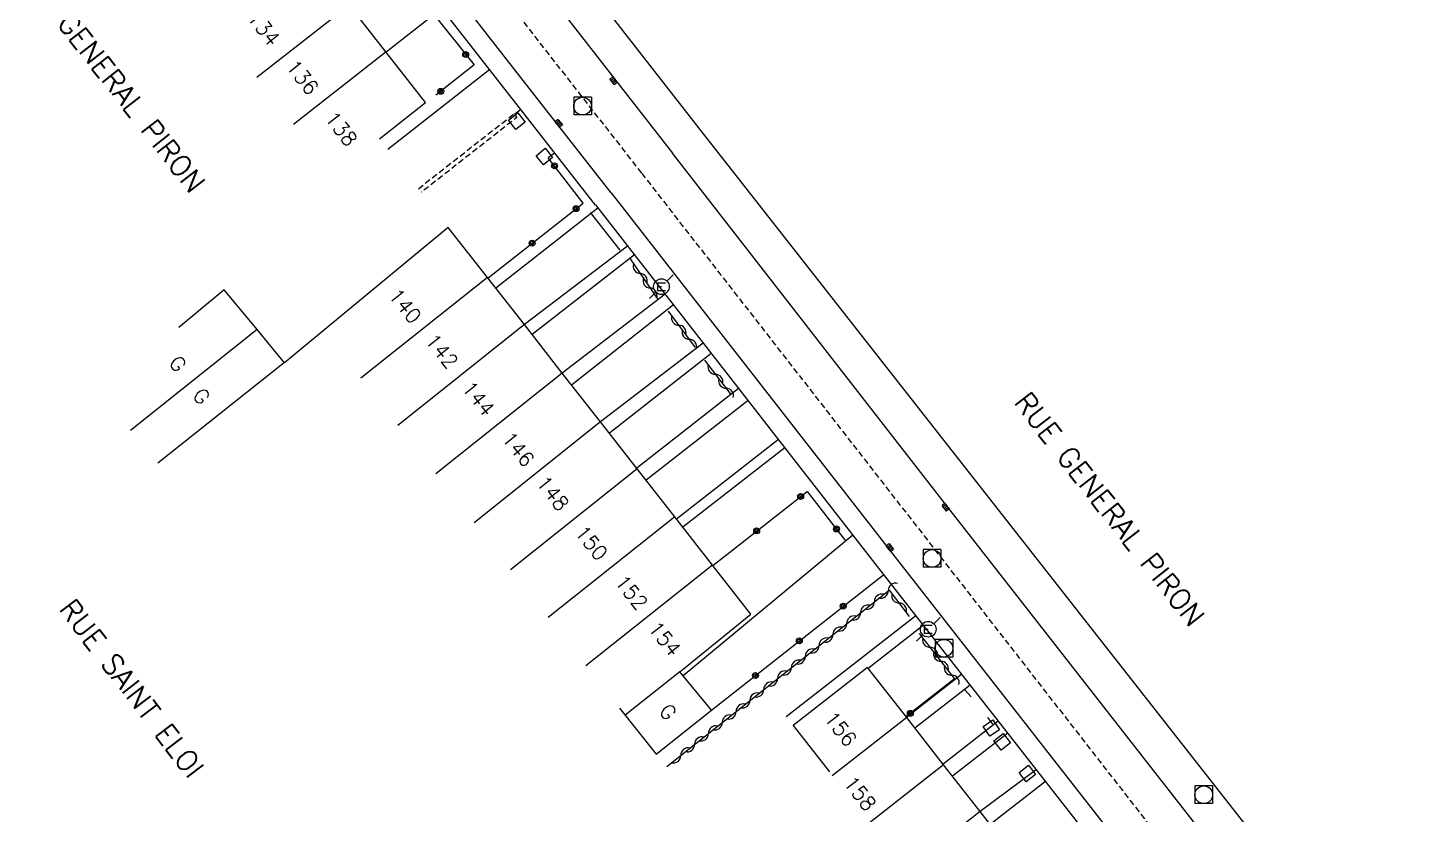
# Model space of a CAD drawing. Header units: millimetres. Extents: x 80000 to 81001, y 143000 to 144000.
# Drawn here: x 80460 to 80578.7, y 143166.7 to 143233.5 of the extents above; entities that cross this region are included whole.
import ezdxf
from ezdxf.enums import TextEntityAlignment as Align

# ---------------------------------------------------------------- set-up
doc = ezdxf.new("R2010")
doc.units = ezdxf.units.MM
doc.linetypes.add('DASHED', pattern=[0.75, 0.5, -0.25])
doc.layers.get('0').update_dxf_attribs({"linetype": 'CONTINUOUS'})
for name, color, linetype in [('W0001', 6, 'DASHED'), ('W0008', 7, 'CONTINUOUS'), ('W0100', 7, 'CONTINUOUS'), ('W0112', 1, 'DASHED'), ('W0310', 3, 'CONTINUOUS'), ('W0322', 7, 'CONTINUOUS'), ('W0400', 7, 'CONTINUOUS'), ('W0420', 7, 'CONTINUOUS'), ('W0471', 7, 'CONTINUOUS'), ('W0989', 7, 'CONTINUOUS'), ('W0991', 7, 'CONTINUOUS'), ('W1102', 7, 'CONTINUOUS')]:
    doc.layers.add(name, color=color, linetype=linetype)
doc.styles.get("Standard").update_dxf_attribs({"font": 'romans.shx', "width": 0.85})

# ---------------------------------------------------------------- blocks, each defined once
blk = doc.blocks.new('t322o')
at = {"color": 0, "linetype": 'Continuous'}
for radius in [0.25, 0.15]:
    blk.add_circle((0, 0), radius, dxfattribs=at)
blk = doc.blocks.new('t310o')
at = {"color": 0, "linetype": 'Continuous'}
for centre, start, end in [((-0.5, 0.38), 216.8699, 323.1304), ((0.5, -0.37), 36.8699, 143.1303)]:
    blk.add_arc(centre, 0.625, start, end, dxfattribs=at)
blk = doc.blocks.new('T420')
for p, q in [((0.75, 0.75), (-0.75, 0.75)), ((-0.75, 0.75), (-0.75, -0.75)), ((0.75, 0.75), (0.75, -0.75)), ((0.75, -0.75), (-0.75, -0.75))]:
    blk.add_line(p, q)
blk.add_ellipse((0, 0), major_axis=(-0.53, 0.53), ratio=1, start_param=3.926991, end_param=10.210176)
blk = doc.blocks.new('T400')
for p, q in [((-0.15, 0.3), (0.15, 0.3)), ((-0.15, -0.25), (-0.15, 0.3)), ((-0.15, 0.15), (0.15, 0.15)), ((-0.15, 0), (0.15, 0)), ((0.15, 0.3), (0.15, -0.25)), ((-0.15, -0.15), (0.15, -0.15)), ((-0.15, -0.25), (-0.15, -0.3)), ((-0.15, -0.3), (0.15, -0.3)), ((0.15, -0.3), (0.15, -0.25))]:
    blk.add_line(p, q)
blk = doc.blocks.new('T471')
for p, q in [((-0.333334, 0.333334), (-0.333334, -0.333334)), ((-0.333334, 0.333334), (0.333334, 0.333334)), ((-0.333334, 0), (0, 0)), ((0.500001, 0.500001), (1.000002, 1.000002)), ((-0.500001, -0.500001), (-1.000002, -1.000002)), ((-0.333334, -0.333334), (0.333334, -0.333334))]:
    blk.add_line(p, q)
blk.add_ellipse((0, 0), major_axis=(0.471405, 0.471405), ratio=1, start_param=5.4977871438, end_param=11.780972451)
blk = doc.blocks.new('t112o')
at = {"color": 0, "linetype": 'Continuous'}
for p, q in [((-0.5, 0.5), (0.5, 0.5)), ((-0.5, -0.5), (-0.5, 0.5)), ((0.5, 0.5), (0.5, -0.5)), ((0.5, -0.5), (-0.5, -0.5))]:
    blk.add_line(p, q, dxfattribs=at)

msp = doc.modelspace()

# ---------------------------------------------------------------- linework, layer by layer
at = {"layer": 'W0001', "flags": 128}
msp.add_lwpolyline([(80512.16, 143221.14), (80469.82, 143275.34), (80446.21, 143305.07), (80440.65, 143311.86), (80428.31, 143326.82), (80420.89, 143328.68), (80397.71, 143342.67), (80357.85, 143367.25), (80308.68, 143397.21), (80276.03, 143416.94), (80250.23, 143432.5), (80242.81, 143437.46), (80238.07, 143441.19), (80234.06, 143444.82), (80227.5, 143451.43), (80190.2, 143488.85)], dxfattribs=at)
at = {"layer": 'W0001'}
msp.add_lwpolyline([(80663.15, 143000), (80655.88, 143018.32), (80641.68, 143054.78), (80620.16, 143082.74), (80590.24, 143120.84), (80576.92, 143138.35), (80560.43, 143159.19), (80512.16, 143221.14)], dxfattribs=at)
at = {"layer": 'W0008', "flags": 128}
for points in [[(80509.55, 143219.46), (80504, 143226.54), (80472.42, 143266.97), (80457.42, 143286.17), (80456.27, 143287.35), (80454.82, 143288.36), (80453.29, 143288.8), (80451.28, 143288.58), (80449.55, 143287.97), (80448.89, 143287.59), (80444, 143283.83), (80443.69, 143283.59), (80443.2, 143283.17), (80442.68, 143282.66), (80442.34, 143282.25), (80439.54, 143278.41), (80439.01, 143277.67), (80438.75, 143277.3), (80438.56, 143276.96), (80438.35, 143276.44)], [(80561.96, 143284.98), (80560.89, 143283.98), (80533.09, 143262.27), (80506.85, 143241.76), (80505.85, 143240.75), (80504.99, 143239.33), (80504.62, 143237.88), (80504.81, 143236.3), (80505.22, 143235.14), (80505.42, 143234.79), (80514.76, 143222.82)], [(80563.92, 143282.82), (80534.99, 143259.84), (80508.75, 143239.33), (80508.3, 143238.87), (80507.78, 143238.02), (80507.7, 143237.69), (80507.76, 143237.19), (80507.99, 143236.5), (80517.19, 143224.72)], [(80499.26, 143229.92), (80490.58, 143223.13)], [(80501.86, 143226.51), (80501.35, 143226.11)], [(80517.19, 143224.72), (80581.14, 143143.25)], [(80504.74, 143222.83), (80504.22, 143222.43)], [(80509.55, 143219.46), (80533.49, 143188.77), (80557.32, 143158.3), (80560.07, 143154.68)], [(80508.43, 143218.16), (80499.76, 143211.35)], [(80508.23, 143218.43), (80532.16, 143187.73), (80555.99, 143157.27), (80559.24, 143153)], [(80510.94, 143214.94), (80502.19, 143208.26)], [(80511.53, 143214.19), (80502.86, 143207.41)], [(80514.14, 143210.84), (80505.41, 143204.14)], [(80514.85, 143209.93), (80506.2, 143203.13)], [(80517.38, 143206.69), (80508.66, 143200)], [(80518.07, 143205.8), (80509.41, 143199.04)], [(80520.39, 143202.83), (80511.73, 143196.07)], [(80521.19, 143201.81), (80512.53, 143195.04)], [(80523.77, 143198.5), (80515.11, 143191.74)], [(80524.31, 143197.8), (80515.65, 143191.05)], [(80530.1, 143190.37), (80515.68, 143178.43)], [(80532.07, 143186.54), (80532.7, 143187.02)], [(80535.44, 143183.54), (80524.44, 143174.96)], [(80536.08, 143182.72), (80531.4, 143179.06)], [(80539.34, 143178.55), (80534.66, 143174.89)], [(80540.05, 143177.64), (80535.37, 143173.98)], [(80542.44, 143174.59), (80537.76, 143170.93)], [(80543.25, 143173.55), (80538.56, 143169.9)], [(80545.67, 143170.46), (80540.9, 143166.9)], [(80546.46, 143169.45), (80541.76, 143165.79)]]:
    msp.add_lwpolyline(points, dxfattribs=at)
msp.add_lwpolyline([(80508.23, 143218.42), (80502.67, 143225.51), (80471.1, 143265.93), (80456.09, 143285.13), (80455.19, 143286.07), (80454, 143286.89), (80453.18, 143287.13), (80451.75, 143286.97), (80450.19, 143286.42), (80449.91, 143286.25), (80445.02, 143282.5), (80444.77, 143282.3), (80444.31, 143281.9), (80442.16, 143280.1, 0.012324)], format="xyb", dxfattribs=at)
at = {"layer": 'W0008'}
msp.add_lwpolyline([(80618.87, 143147.89), (80610.61, 143147.23), (80608.9, 143129.42, -0.029438), (80608.78, 143128.67, -0.020295), (80608.51, 143127.61, -0.051054), (80608.14, 143126.72, -0.050586), (80607.59, 143125.92, -0.020756), (80606.77, 143125.03, -0.025607), (80606.04, 143124.37), (80603.13, 143121.99, -0.062836), (80600.19, 143120.16, -0.111169), (80598.27, 143119.74, -0.016667), (80597.66, 143119.77, -0.020765), (80597.18, 143119.83, -0.026914), (80596.08, 143120.06, -0.041906), (80595.4, 143120.31, -0.053705), (80594.57, 143120.81, -0.064028), (80593.99, 143121.38), (80584.52, 143133.44), (80564.98, 143158.45), (80537.65, 143193.41), (80514.76, 143222.82)], format="xyb", dxfattribs=at)
at = {"layer": 'W0100', "flags": 128}
msp.add_lwpolyline([(80489.87, 143224.05), (80493.8, 143227.13), (80483.98, 143239.68), (80477.61, 143247.81), (80477.61, 143247.81), (80474.3, 143245.21), (80470.5, 143250.06), (80466.57, 143246.97)], dxfattribs=at)
at = {"layer": 'W0100'}
for points in [[(80510.27, 143175.68), (80513.38, 143171.77), (80518.09, 143175.52), (80515.39, 143178.78), (80521.43, 143183.67), (80518.16, 143187.84), (80514.96, 143191.94), (80511.78, 143196.01), (80508.66, 143200), (80505.41, 143204.14), (80502.19, 143208.26), (80499.04, 143212.27), (80495.7, 143216.52), (80481.82, 143205.02), (80479.48, 143207.84), (80476.68, 143211.22), (80472.83, 143208.03)], [(80545.09, 143148.48), (80548.17, 143144.54), (80551.14, 143146.87), (80550.46, 143147.72), (80553.85, 143150.34), (80550.68, 143154.36), (80547.33, 143158.65), (80544.19, 143162.68), (80540.9, 143166.9), (80537.81, 143170.86), (80534.67, 143174.88), (80531.34, 143179.14), (80525.02, 143174.21), (80528.1, 143170.27)]]:
    msp.add_lwpolyline(points, dxfattribs=at)
at = {"layer": 'W0112', "flags": 128}
msp.add_lwpolyline([(80493.18, 143219.81), (80501.3, 143226.17), (80501.55, 143225.86), (80493.43, 143219.5)], dxfattribs=at)
at = {"layer": 'W0310', "flags": 128}
for points in [[(80511.18, 143213.85), (80513.49, 143210.44)], [(80514.4, 143209.41), (80516.71, 143206.32)], [(80517.49, 143205.23), (80519.72, 143202.33)], [(80514.3, 143170.74), (80533.18, 143185.72), (80534.88, 143183.47)], [(80535.73, 143182.04), (80538.73, 143178.17)], [(80539.61, 143177.23), (80540.16, 143176.66)], [(80541.53, 143174.89), (80541.97, 143174.34)]]:
    msp.add_lwpolyline(points, dxfattribs=at)
at = {"layer": 'W0322', "flags": 128}
for points in [[(80490.43, 143231.44), (80494.49, 143234.61), (80497.91, 143230.32), (80494.65, 143227.74)], [(80499.1, 143212.25), (80507.17, 143218.57), (80504.22, 143222.44)], [(80507.77, 143217.8), (80510.29, 143214.59)], [(80518.19, 143187.81), (80526.2, 143194.1), (80529.47, 143189.9)], [(80518.09, 143175.52), (80532.07, 143186.54)], [(80538.73, 143178.17), (80534.61, 143174.96)]]:
    msp.add_lwpolyline(points, dxfattribs=at)
at = {"layer": 'W1102', "flags": 128}
for points in [[(80487.32, 143235.41), (80479.45, 143229.25)], [(80490.43, 143231.44), (80482.56, 143225.27)], [(80499.04, 143212.27), (80488.28, 143203.71)], [(80479.48, 143207.84), (80468.73, 143199.28)], [(80502.19, 143208.26), (80491.43, 143199.69)], [(80481.8, 143205.05), (80471.04, 143196.49)], [(80505.41, 143204.14), (80494.65, 143195.58)], [(80508.66, 143200), (80497.91, 143191.44)], [(80511.78, 143196.01), (80501.02, 143187.44)], [(80514.96, 143191.94), (80504.2, 143183.38)], [(80518.16, 143187.84), (80507.4, 143179.28)], [(80515.39, 143178.78), (80510.75, 143175.08)], [(80534.67, 143174.88), (80528.34, 143169.95)], [(80537.81, 143170.86), (80531.49, 143165.93)], [(80540.9, 143166.9), (80534.58, 143161.96)]]:
    msp.add_lwpolyline(points, dxfattribs=at)

# ---------------------------------------------------------------- block references
at = {"layer": 'W0112'}
for p, rotation in [((80501.54, 143225.54), 128.0516337352281), ((80503.88, 143222.54), 129.1732312918548), ((80541.86, 143173.99), 123.8460043709231), ((80542.78, 143172.82), 128.69717093964), ((80544.92, 143170.13), 127.899541560309)]:
    msp.add_blockref('t112o', p, dxfattribs=dict(at, rotation=rotation))
at = {"layer": 'W0310'}
for p, rotation in [((80512.02, 143212.61), 304.0754003584954), ((80512.86, 143211.37), 304.0754003584954), ((80515.3, 143208.21), 306.7963722001705), ((80516.2, 143207.01), 306.7963722001705), ((80518.41, 143204.04), 307.4635880478518), ((80519.32, 143202.85), 307.4635880478518), ((80533.1, 143185.66), 38.44679410298799), ((80531.93, 143184.73), 38.44679410298799), ((80534.02, 143184.61), 307.1662432314081), ((80529.58, 143182.87), 38.44679410298799), ((80530.75, 143183.8), 38.44679410298799), ((80528.4, 143181.93), 38.44679410298799), ((80527.23, 143181), 38.44679410298799), ((80536.65, 143180.85), 307.7770981360962), ((80524.88, 143179.13), 38.44679410298799), ((80526.05, 143180.07), 38.44679410298799), ((80537.57, 143179.67), 307.7770981360962), ((80523.7, 143178.2), 38.44679410298799), ((80538.49, 143178.48), 307.7770981360962), ((80522.53, 143177.27), 38.44679410298799), ((80521.35, 143176.34), 38.44679410298799), ((80519, 143174.47), 38.44679410298799), ((80520.18, 143175.4), 38.44679410298799), ((80517.83, 143173.54), 38.44679410298799), ((80516.65, 143172.61), 38.44679410298799), ((80515.48, 143171.67), 38.44679410298799)]:
    msp.add_blockref('t310o', p, dxfattribs=dict(at, rotation=rotation))
at = {"layer": 'W0322'}
for p, rotation in [((80497.2, 143231.21), 308.6040783227119), ((80495.08, 143228.08), 218.4081207348036), ((80504.75, 143221.75), 127.3743192251823), ((80506.58, 143218.11), 38.04861886237661), ((80502.84, 143215.18), 38.04861886237661), ((80525.66, 143193.67), 38.13809119992084), ((80521.92, 143190.74), 38.13809119992084), ((80528.7, 143190.9), 307.9919449683536), ((80529.28, 143184.35), 38.27176572799328), ((80525.55, 143181.4), 38.27176572799328), ((80521.82, 143178.46), 38.27176572799328), ((80534.98, 143175.25), 217.9526544208015)]:
    msp.add_blockref('t322o', p, dxfattribs=dict(at, rotation=rotation))
at = {"layer": 'W0400'}
for p, rotation in [((80509.76, 143228.99), 38.08303609200763), ((80505.11, 143225.36), 218.5513559732035), ((80537.98, 143192.75), 217.6665071442916), ((80533.24, 143189.33), 37.88598562492975)]:
    msp.add_blockref('T400', p, dxfattribs=dict(at, rotation=rotation))
at = {"layer": 'W0420'}
for p in [(80507.13, 143226.82), (80536.83, 143188.4), (80537.83, 143180.77), (80559.91, 143168.33)]:
    msp.add_blockref('T420', p, dxfattribs=at)
at = {"layer": 'W0471'}
for p in [(80513.83, 143211.49), (80536.5, 143182.39)]:
    msp.add_blockref('T471', p, dxfattribs=at)

# ---------------------------------------------------------------- texts
at = {"layer": 'W0989'}
for s, rotation, p in [('RUE GENERAL PIRON', 308.052, (80466.99, 143229.41)), ('RUE GENERAL PIRON', 308.052, (80551.91, 143192.59)), ('RUE SAINT ELOI', 307.4629, (80468.82, 143177.37))]:
    msp.add_text(s, height=1.75, rotation=rotation, dxfattribs=at).set_placement(p, align=Align.MIDDLE)
at = {"layer": 'W0991'}
for s, rotation, p in [('134', 308.1271, (80480.05, 143233.45)), ('136', 308.1271, (80483.34, 143229.28)), ('138', 308.1271, (80486.63, 143224.9)), ('140', 308.5274, (80492.06, 143209.86)), ('142', 308.5274, (80495.17, 143206.02)), ('G', 308.5274, (80472.74, 143204.94)), ('G', 308.5274, (80474.76, 143202.18)), ('144', 308.5274, (80498.28, 143201.99)), ('146', 308.5274, (80501.67, 143197.69)), ('148', 308.5274, (80504.6, 143193.94)), ('150', 308.5274, (80507.89, 143189.73)), ('152', 308.5274, (80511.28, 143185.52)), ('154', 308.5274, (80514.12, 143181.59)), ('G', 308.5274, (80514.39, 143175.37)), ('156', 308.0356, (80529.06, 143173.93)), ('158', 308.0356, (80530.71, 143168.45))]:
    msp.add_text(s, height=1.25, rotation=rotation, dxfattribs=at).set_placement(p, align=Align.MIDDLE)

doc.saveas('drawing.dxf')
